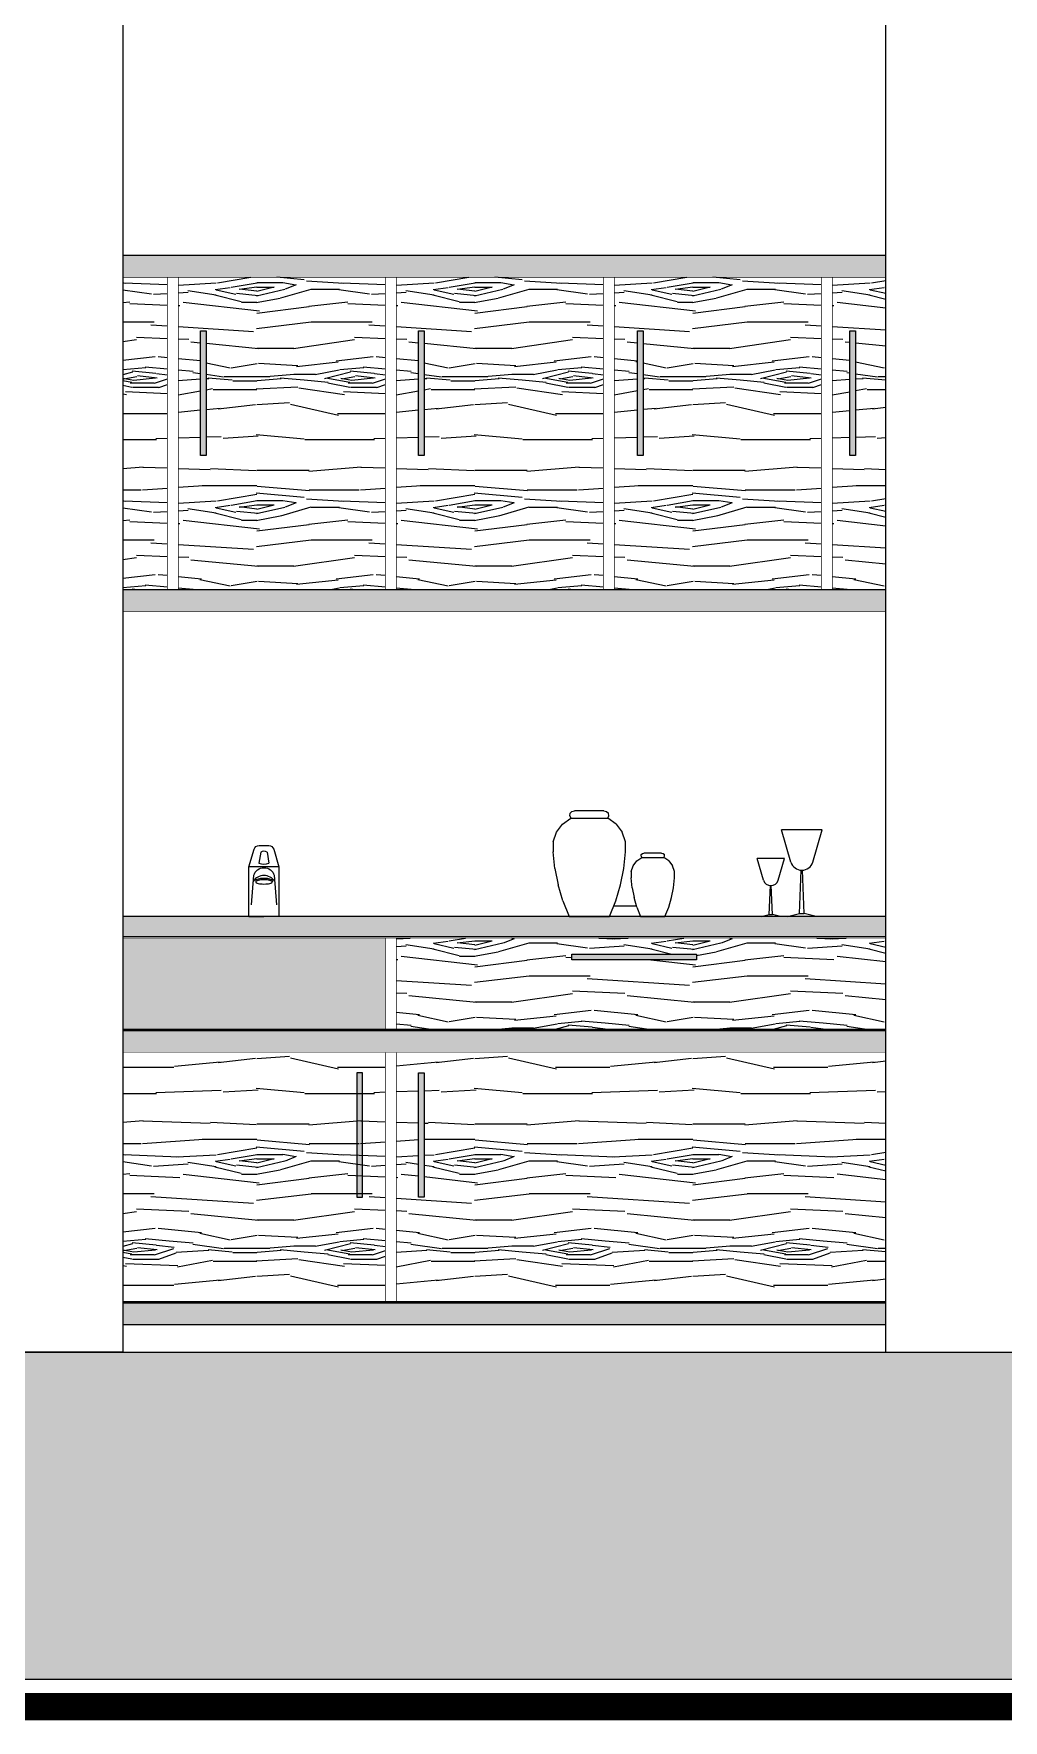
# Model space of a CAD drawing. Header units: millimetres. Extents: x 615730 to 2792744, y 139412 to 597571.
# Drawn here: x 1418150 to 1419928, y 290069 to 293165 of the extents above; entities that cross this region are included whole.
import ezdxf

# ---------------------------------------------------------------- set-up
doc = ezdxf.new("R2010")
doc.units = ezdxf.units.MM
doc.header["$MEASUREMENT"] = 0
doc.linetypes.add('DASHDOT', pattern=[1, 0.5, -0.25, 0, -0.25])
doc.layers.get('0').update_dxf_attribs({"lineweight": 5})
for name, color, linetype, lineweight in [('5-020', 5, 'Continuous', 15), ('HATCH', 42, 'Continuous', 5), ('NTBI', 4, 'Continuous', 20), ('thay', 7, 'Continuous', 15), ('TIM TRUC', 149, 'DASHDOT', 9), ('VATDUNG', 33, 'Continuous', 13), ('VLIEU', 250, 'Continuous', 9)]:
    doc.layers.add(name, color=color, linetype=linetype, lineweight=lineweight)
doc.layers.add('H', color=252, linetype='Continuous')
doc.layers.add('noi that', color=29, linetype='Continuous')
pattern_1 = [(349.6952, (736280.39, 2929.688), (2400.0003843, -399.9979502), [44.7212, -4427.4144]), (0, (736324.4, 2921.7), (400, 400), [44, -356]), (18.4349, (736368.39, 2921.69), (800.000174, 399.999361), [37.9472, -1226.9636]), (172.875, (736404.39, 2933.69), (2800.000152, -399.9993128), [32.2492, -3192.654]), (174.8056, (736372.39, 2937.688), (4000.000268, -399.9980899), [44.1816, -4373.9628]), (194.0362, (736328.39, 2941.69), (-1200.000218, -399.999223), [49.4772, -1599.7648]), (9.4623, (736312.39, 2929.69), (2000.0003095, 399.9992557), [24.3312, -2408.774]), (353.6598, (736336.39, 2933.688), (-3199.999761, 400.0006316), [36.2216, -3585.9324]), (185.7106, (736372.39, 2929.688), (-3599.9997694, -400.0005259), [40.1996, -3979.7508]), (168.6901, (736332.39, 2925.69), (1600.000301, -399.999053), [20.396, -2019.2116]), (354.8056, (736244.39, 2925.688), (-4000.000268, 399.9980899), [44.1816, -4373.9628]), (348.6901, (736288.39, 2921.69), (-1600.000301, 399.999053), [40.792, -1998.8156]), (0, (736328.4, 2913.7), (400, 400), [48, -352]), (20.556, (736376.39, 2913.69), (2000.0007378, 799.9983986), [34.176, -3383.4256]), (3.8141, (736408.39, 2925.688), (5599.9997366, 400.0024496), [60.1332, -5953.1852]), (354.8056, (736468.39, 2929.688), (-4000.000268, 399.9980899), [44.1816, -4373.9628]), (0, (736512.4, 2925.7), (400, 400), [44, -356]), (5.1944, (736156.39, 2925.688), (4000.000268, 399.9980899), [44.1816, -4373.9628]), (354.8056, (736200.39, 2929.688), (-4000.000268, 399.9980899), [44.1816, -4373.9628]), (0, (736156.4, 2933.7), (400, 400), [24, -376]), (5.1944, (736180.39, 2933.688), (4000.000268, 399.9980899), [44.1816, -4373.9628]), (0, (736224.4, 2937.7), (400, 400), [40, -360]), (10.3048, (736264.39, 2937.688), (-2400.0003843, -399.9979502), [44.7212, -4427.4144]), (5.1944, (736308.39, 2945.688), (4000.000268, 399.9980899), [44.1816, -4373.9628]), (354.8056, (736352.39, 2949.688), (-4000.000268, 399.9980899), [44.1816, -4373.9628]), (354.8056, (736396.39, 2945.688), (-4000.000268, 399.9980899), [44.1816, -4373.9628]), (351.8699, (736440.39, 2941.69), (-2399.9999106, 399.9997423), [56.5684, -2771.8584]), (0, (736496.4, 2933.7), (400, 400), [60, -340]), (347.4712, (736480.39, 2693.688), (2000.0001282, -399.9998412), [36.878, -3650.9396]), (354.2894, (736516.39, 2685.688), (-3599.9997694, 400.0005259), [40.1996, -3979.7508]), (8.1301, (736480.39, 2693.69), (2399.9999106, 399.9997423), [28.2844, -2800.1428]), (9.4623, (736508.39, 2697.69), (2000.0003095, 399.9992557), [48.662, -2384.4428]), (0, (736156.4, 2705.7), (400, 400), [48, -352]), (350.5377, (736204.39, 2705.69), (-2000.0003095, 399.9992557), [24.3312, -2408.774]), (201.8014, (736228.39, 2701.69), (1200.000109, 399.999964), [21.5408, -2132.5252]), (192.9946, (736208.39, 2693.688), (3600.0003071, 799.999031), [53.3668, -5283.2988]), (352.875, (736524.39, 2693.69), (-2800.000152, 399.9993128), [32.2492, -3192.654]), (7.125, (736524.39, 2693.69), (2800.000152, 399.9993128), [32.2492, -3192.654]), (0, (736156.4, 2697.7), (400, 400), [32, -368]), (194.0362, (736188.39, 2697.69), (-1200.000218, -399.999223), [32.9848, -1616.2576]), (356.6335, (736244.39, 2709.688), (-6399.9997288, 400.00438534), [68.1176, -6743.6372]), (357.7094, (736312.39, 2705.688), (-9600.00005167, 399.99830125), [100.08, -9907.9168]), (3.1798, (736412.39, 2701.688), (6800.0002011, 399.9964169), [72.1112, -7138.9916]), (9.4623, (736484.39, 2705.69), (2000.0003095, 399.9992557), [72.9932, -2360.112]), (10.3048, (736156.39, 2669.688), (-2400.0003843, -399.9979502), [44.7212, -4427.4144]), (15.9454, (736200.39, 2677.69), (-1600.0000507, -399.9999557), [58.2408, -2853.8032]), (0, (736256.4, 2693.7), (400, 400), [52, -348]), (351.8699, (736308.39, 2693.69), (-2399.9999106, 399.9997423), [56.5684, -2771.8584]), (3.5763, (736364.39, 2685.688), (6000.0002617, 399.9962869), [64.1248, -6348.3628]), (351.2538, (736428.39, 2689.688), (2799.9997345, -400.0016788), [52.6116, -5208.5668]), (345.9638, (736480.39, 2681.69), (-1200.000218, 399.999223), [49.4772, -1599.7648]), (0, (736528.4, 2669.7), (400, 400), [28, -372]), (174.8056, (736244.39, 2709.688), (4000.000268, -399.9980899), [88.3628, -4329.7816]), (355.2364, (736156.39, 2733.688), (-4400.0003785, 399.996613), [96.3328, -4720.3052]), (0, (736252.4, 2725.7), (400, 400), [92, -308]), (4.0856, (736344.39, 2725.688), (5200.0000596, 399.9984529), [112.2852, -5501.982]), (0, (736456.4, 2733.7), (400, 400), [100, -300]), (7.125, (736156.39, 2649.69), (2800.000152, 399.9993128), [96.7472, -3128.156]), (6.3402, (736252.39, 2661.688), (3199.999761, 400.0006316), [72.4432, -3549.7108]), (357.5104, (736324.39, 2669.688), (-8799.9997919, 400.0071461), [92.0868, -9116.6048]), (353.4802, (736416.389, 2665.688), (-10399.99991635, 1199.9998101), [140.9112, -13950.2208]), (3.0128, (736156.39, 2909.688), (7200.0000047, 400.00164195), [76.1052, -7534.414]), (351.8699, (736232.39, 2913.69), (-2399.9999106, 399.9997423), [84.8528, -2743.5744]), (357.6141, (736316.39, 2901.688), (-9200.00020955, 399.99310822), [96.0832, -9512.2464]), (10.6197, (736412.39, 2897.688), (-4399.99936185, -800.00323325), [65.1152, -6446.4128]), (0, (736476.4, 2909.7), (400, 400), [80, -320]), (356.8202, (736156.39, 2957.688), (-6800.0002011, 399.9964169), [72.1112, -7138.9916]), (6.009, (736228.39, 2953.688), (-3999.99990036, -399.999727), [76.42, -7565.5692]), (6.7098, (736304.39, 2961.688), (-3600.0003991, -399.9975525), [68.4688, -6778.428]), (354.2894, (736372.39, 2969.688), (-3599.9997694, 400.0005259), [80.3992, -3939.5512]), (347.9052, (736452.39, 2961.688), (-3599.9994406, 800.0026934), [57.2712, -5669.8572]), (9.4623, (736508.39, 2949.69), (2000.0003095, 399.9992557), [48.662, -2384.4428]), (3.8141, (736156.39, 2881.688), (5599.9997366, 400.0024496), [60.1332, -5953.1852]), (347.1957, (736216.39, 2885.688), (-5199.99913875, 1200.00295507), [90.244, -8934.1672]), (0, (736304.4, 2865.7), (400, 400), [100, -300]), (5.4403, (736404.39, 2865.688), (-4400.0001249, -399.9973485), [84.38, -8353.6292]), (6.7098, (736488.39, 2873.688), (-3600.0003991, -399.9975525), [68.4688, -6778.428]), (0, (736156.4, 2985.7), (400, 400), [68, -332]), (8.1301, (736224.39, 2985.69), (2399.9999106, 399.9997423), [113.1372, -2715.29]), (357.6141, (736336.39, 3001.688), (-9200.00020955, 399.99310822), [96.0832, -9512.2464]), (354.4725, (736432.39, 2997.688), (8400.00068776, -799.99415187), [124.5792, -12333.35]), (6.8428, (736156.39, 2621.688), (-6799.9997462, -800.00319917), [100.7176, -9971.0252]), (0, (736256.4, 2633.7), (400, 400), [112, -288]), (356.3478, (736368.389, 2633.688), (-12400.00037689, 799.99491941), [188.3824, -18649.8764]), (0, (736156.4, 2761.7), (400, 400), [96, -304]), (4.7636, (736252.39, 2761.688), (4400.0003785, 399.996613), [96.3328, -4720.3052]), (358.1524, (736348.39, 2769.688), (-12000.00018572, 399.9977359), [124.0644, -12282.3856]), (357.2737, (736472.39, 2765.688), (-8000.000118, 399.9984071), [84.0952, -8325.4232]), (354.8056, (736156.39, 2825.688), (-4000.000268, 399.9980899), [88.3628, -4329.7816]), (0, (736244.4, 2817.7), (400, 400), [128, -272]), (1.9092, (736372.39, 2817.688), (11599.99961263, 400.00969643), [120.0668, -11886.598]), (3.5763, (736492.39, 2821.688), (6000.0002617, 399.9962869), [64.1248, -6348.3628])]

# ---------------------------------------------------------------- blocks, each defined once
blk = doc.blocks.new('A$C70922785')
at = {"color": 8, "lineweight": 0}
for p, q in [((55, 90.9), (0, 90.9)), ((12.5, 65.6), (12.5, 63.1)), ((42.8, 65.6), (42.8, 63.1))]:
    blk.add_line(p, q, dxfattribs=at)
for points in [[(0, 0), (0, 90.9), (9.6, 123.3, -0.332909), (18.6, 130), (27.5, 130), (36.4, 130, -0.332909), (45.4, 123.3), (55, 90.9), (55, 0)], [(4.9, 21.3), (8.9, 75.3, -0.741267), (46.4, 75.3), (50.4, 21.3)]]:
    blk.add_lwpolyline(points, format="xyb")
for points in [[(21.6, 117.8), (18.2, 97.4, 0.169183)], [(33.4, 117.8), (36.8, 97.4, -0.169183)], [(42.8, 65.6, 0.259522), (42.2, 66.8, 0.076064), (38.3, 68.4, 0.036376), (33.9, 69.2, 0.026507), (27.6, 69.5, 0.026507), (21.4, 69.2, 0.036376), (16.9, 68.4, 0.076064), (13.1, 66.8, 0.259522), (12.5, 65.6, 0.259522)]]:
    blk.add_lwpolyline(points, format="xyb", dxfattribs=at)
blk.add_lwpolyline([(12.5, 63.1, 0.259522), (13.1, 62, 0.076064), (16.9, 60.4, 0.036376), (21.4, 59.6, 0.026507), (27.6, 59.3, 0.026507), (33.9, 59.6, 0.036376), (38.3, 60.4, 0.076064), (42.2, 62, 0.259522), (42.8, 63.1, 0.259522), (42.2, 64.3, 0.076064), (38.3, 65.9, 0.036376), (33.9, 66.7, 0.026507), (27.6, 67, 0.026507), (21.4, 66.7, 0.036376), (16.9, 65.9, 0.076064), (13.1, 64.3, 0.259522)], format="xyb", close=True, dxfattribs=at)
for points in [[(0, 0), (27.5, 0)], [(55, 0), (27.5, 0)]]:
    blk.add_lwpolyline(points, dxfattribs=at)
for centre, radius, start, end in [((27.5, 127.6), 31.6, 252.9385, 287.0615), ((27.5, 109.1), 10.5, 56.062, 123.938), ((27.6, 52), 23, 31.6515, 148.3091)]:
    blk.add_arc(centre, radius, start, end, dxfattribs=at)
blk = doc.blocks.new('A$C6AA96BB2')
at = {"color": 0, "linetype": 'ByBlock'}
for p, q in [((60.8, 368.7), (62.3, 378.4)), ((62.3, 378.4), (69.1, 385.3)), ((69.1, 385.3), (78.7, 387)), ((186.7, 387), (78.7, 387)), ((186.7, 387), (196.4, 385.3)), ((196.4, 385.3), (203.2, 378.4)), ((204.7, 368.7), (203.2, 378.4)), ((12.2, 308.9), (34.6, 338.7)), ((34.6, 338.7), (65.2, 360)), ((60.8, 368.7), (65.2, 360)), ((65.2, 360), (200.3, 360)), ((200.3, 360), (204.7, 368.7)), ((230.8, 338.7), (200.3, 360)), ((230.8, 338.7), (253.3, 308.9)), ((0.2, 273.6), (0, 236.3)), ((0.2, 273.6), (12.2, 308.9)), ((265.2, 273.6), (253.3, 308.9)), ((265.5, 236.3), (265.2, 273.6)), ((6.2, 175.4), (0, 236.3)), ((259.3, 175.4), (265.5, 236.3)), ((293.6, 185.3), (307, 203.2)), ((307, 203.2), (325.4, 216)), ((322.7, 221.2), (323.6, 227)), ((322.7, 221.2), (325.4, 216)), ((323.6, 227), (327.7, 231.2)), ((325.4, 216), (406.4, 216)), ((327.7, 231.2), (333.5, 232.2)), ((398.3, 232.2), (333.5, 232.2)), ((398.3, 232.2), (404.1, 231.2)), ((404.1, 231.2), (408.2, 227)), ((406.4, 216), (409.1, 221.2)), ((424.8, 203.2), (406.4, 216)), ((409.1, 221.2), (408.2, 227)), ((424.8, 203.2), (438.3, 185.3)), ((6.2, 175.4), (18, 115.4)), ((247.4, 115.4), (259.3, 175.4)), ((286.4, 164.2), (286.3, 141.8)), ((290, 105.2), (286.3, 141.8)), ((286.4, 164.2), (293.6, 185.3)), ((445.4, 164.2), (438.3, 185.3)), ((441.8, 105.2), (445.6, 141.8)), ((445.6, 141.8), (445.4, 164.2)), ((35.6, 56.8), (18, 115.4)), ((229.9, 56.8), (247.4, 115.4)), ((290, 105.2), (297.1, 69.2)), ((307.6, 34.1), (297.1, 69.2)), ((424.2, 34.1), (434.7, 69.2)), ((434.7, 69.2), (441.8, 105.2)), ((35.6, 56.8), (58.4, 0)), ((58.4, 0), (207, 0)), ((207, 0), (229.9, 56.8)), ((307.6, 34.1), (321.3, 0)), ((321.3, 0), (410.4, 0)), ((410.4, 0), (424.2, 34.1))]:
    blk.add_line(p, q, dxfattribs=at)
blk.add_line((222.3, 38), (306.4, 38))
blk = doc.blocks.new('LY')
at = {"ltscale": 50}
for p, q in [((-35.6, 177.1), (-66.5, 282.7)), ((66.5, 282.7), (-66.5, 282.7)), ((35.6, 177.1), (66.5, 282.7)), ((-7.9, 9.4), (-2.3, 150.5)), ((7.9, 9.4), (2.3, 150.5)), ((-47, 0), (-7.9, 9.4)), ((47, 0), (-47, 0)), ((-7.9, 9.4), (7.9, 9.4)), ((47, 0), (7.9, 9.4))]:
    blk.add_line(p, q, dxfattribs=at)
blk.add_arc((0, 187.6), 37.2, 196.4774, 343.5226, dxfattribs=at)

msp = doc.modelspace()

# ---------------------------------------------------------------- hatches: boundary and pattern name
at = {"layer": 'H', "ltscale": 10}
h = msp.add_hatch(color=253, dxfattribs=at)
h.set_gradient(color1=(173, 167, 159), color2=(173, 167, 159), one_color=1, tint=0.65)
h.paths.add_polyline_path([(1418312.8, 291505), (1418312.8, 291337.5), (1418794.8, 291337.5), (1418794.8, 291505)])
at = {"layer": 'noi that', "ltscale": 10}
h = msp.add_hatch(dxfattribs=at)
h.set_pattern_fill('WOOD8', color=256, scale=150, angle=81, style=0, pattern_type=2)
h.set_pattern_definition(pattern_1)
h.paths.add_polyline_path([(1418794.8, 292718), (1418414.8, 292718), (1418414.8, 292145), (1418794.8, 292145)])
h.paths.add_polyline_path([(1418465.7, 292391), (1418455.4, 292391), (1418455.4, 292619.5), (1418465.7, 292619.5)], flags=16)
h.paths.add_polyline_path([(1418394.8, 292718), (1418312.8, 292718), (1418312.8, 292145), (1418394.8, 292145)])
h.paths.add_polyline_path([(1419194.8, 292718), (1418814.8, 292718), (1418814.8, 292145), (1419194.8, 292145)])
h.paths.add_polyline_path([(1418866, 292391), (1418855.6, 292391), (1418855.6, 292619.5), (1418866, 292619.5)], flags=16)
h.paths.add_polyline_path([(1419594.8, 292145), (1419594.8, 292718), (1419214.8, 292718), (1419214.8, 292145)])
h.paths.add_polyline_path([(1419267.6, 292391), (1419257.2, 292391), (1419257.2, 292619.5), (1419267.6, 292619.5)], flags=16)
h.paths.add_polyline_path([(1419614.8, 292145), (1419713, 292145), (1419713, 292718), (1419614.8, 292718)])
h.paths.add_polyline_path([(1419647.1, 292391), (1419647.1, 292619.5), (1419657.5, 292619.5), (1419657.5, 292391)], flags=16)
h = msp.add_hatch(dxfattribs=at)
h.set_pattern_fill('WOOD8', color=256, scale=150, angle=81, style=0, pattern_type=2)
h.set_pattern_definition(pattern_1)
h.paths.add_polyline_path([(1418814.8, 291505), (1418814.8, 291337.5), (1419713, 291337.5), (1419713, 291505)])
h.paths.add_polyline_path([(1419137.1, 291465.4), (1419137.1, 291475.8), (1419365.6, 291475.8), (1419365.6, 291465.4)], flags=16)
h = msp.add_hatch(dxfattribs=at)
h.set_pattern_fill('WOOD8', color=256, scale=150, angle=81, style=0, pattern_type=2)
h.set_pattern_definition(pattern_1)
h.paths.add_polyline_path([(1418814.8, 291295), (1418814.8, 290837.5), (1419713, 290837.5), (1419713, 291295)])
h.paths.add_polyline_path([(1418866, 291029.3), (1418855.6, 291029.3), (1418855.6, 291257.8), (1418866, 291257.8)], flags=16)
h.paths.add_polyline_path([(1418312.8, 291295), (1418312.8, 290837.5), (1418794.8, 290837.5), (1418794.8, 291295)])
at = {"layer": 'VLIEU', "ltscale": 10}
h = msp.add_hatch(color=254, dxfattribs=at)
h.set_gradient(color1=(227, 225, 222), color2=(194, 190, 183), one_color=1, tint=0.74)
h.paths.add_polyline_path([(1419713, 292758), (1419713, 292718), (1418312.8, 292718), (1418312.8, 292758)])
h = msp.add_hatch(color=253, dxfattribs=at)
h.set_gradient(color1=(173, 167, 159), one_color=1, tint=1, name='INVCYLINDER')
h.paths.add_polyline_path([(1418465.7, 292619.5), (1418465.7, 292391), (1418455.4, 292391), (1418455.4, 292619.5)])
h = msp.add_hatch(color=253, dxfattribs=at)
h.set_gradient(color1=(173, 167, 159), one_color=1, tint=1, name='INVCYLINDER')
h.paths.add_polyline_path([(1418866, 292619.5), (1418866, 292391), (1418855.6, 292391), (1418855.6, 292619.5)])
h = msp.add_hatch(color=253, dxfattribs=at)
h.set_gradient(color1=(173, 167, 159), one_color=1, tint=1, name='INVCYLINDER')
h.paths.add_polyline_path([(1419267.6, 292619.5), (1419267.6, 292391), (1419257.2, 292391), (1419257.2, 292619.5)])
h = msp.add_hatch(color=253, dxfattribs=at)
h.set_gradient(color1=(173, 167, 159), one_color=1, tint=1, name='INVCYLINDER')
h.paths.add_polyline_path([(1419657.5, 292619.5), (1419657.5, 292391), (1419647.1, 292391), (1419647.1, 292619.5)])
h = msp.add_hatch(color=254, dxfattribs=at)
h.set_gradient(color1=(227, 225, 222), color2=(194, 190, 183), one_color=1, tint=0.74)
h.paths.add_polyline_path([(1419713, 292145), (1419713, 292105), (1418312.8, 292105), (1418312.8, 292145)])
h = msp.add_hatch(color=254, dxfattribs=at)
h.set_gradient(color1=(227, 225, 222), color2=(194, 190, 183), one_color=1, tint=0.74)
h.paths.add_polyline_path([(1419713, 291545), (1419713, 291505), (1418312.8, 291505), (1418312.8, 291545)])
h = msp.add_hatch(color=253, dxfattribs=at)
h.set_gradient(color1=(173, 167, 159), one_color=1, tint=1, name='INVCYLINDER')
h.paths.add_polyline_path([(1419137.1, 291475.8), (1419365.6, 291475.8), (1419365.6, 291465.4), (1419137.1, 291465.4)])
h = msp.add_hatch(color=254, dxfattribs=at)
h.set_gradient(color1=(227, 225, 222), color2=(194, 190, 183), one_color=1, tint=0.74)
h.paths.add_polyline_path([(1419713, 291335), (1419713, 291295), (1418312.8, 291295), (1418312.8, 291335)])
h = msp.add_hatch(color=253, dxfattribs=at)
h.set_gradient(color1=(173, 167, 159), one_color=1, tint=1, name='INVCYLINDER')
h.paths.add_polyline_path([(1418742.2, 291257.8), (1418742.2, 291029.3), (1418752.6, 291029.3), (1418752.6, 291257.8)])
h = msp.add_hatch(color=253, dxfattribs=at)
h.set_gradient(color1=(173, 167, 159), one_color=1, tint=1, name='INVCYLINDER')
h.paths.add_polyline_path([(1418866, 291257.8), (1418866, 291029.3), (1418855.6, 291029.3), (1418855.6, 291257.8)])
h = msp.add_hatch(color=254, dxfattribs=at)
h.set_gradient(color1=(227, 225, 222), color2=(194, 190, 183), one_color=1, tint=0.74)
h.paths.add_polyline_path([(1419713, 290835), (1419713, 290795), (1418312.8, 290795), (1418312.8, 290835)])
h = msp.add_hatch(dxfattribs=at)
h.set_pattern_fill('AR-CONC', color=256, scale=50, style=0)
h.set_pattern_definition([(50, (736156.4, 2621.7), (358.63009, -31.37607), [37.5, -412.5]), (355, (736156.4, 2621.7), (-69.37567, 376.09607), [30, -330]), (100.4514, (736186.28, 2619.07), (289.25469, 344.71977), [31.8701, -350.57106]), (46.1842, (736156.4, 2721.7), (533.62052, -82.7595), [56.25, -618.75]), (96.6356, (736200.86, 2714.8), (467.33135, 487.05894), [47.80514, -525.8565]), (351.1842, (736156.4, 2721.7), (467.33097, 487.0593), [45, -495]), (21, (736206.4, 2696.7), (298.45353, -201.30945), [37.5, -412.5]), (326, (736206.4, 2696.7), (121.65767, 362.57502), [30, -330]), (71.4514, (736231.26, 2679.9), (420.11131, 161.26525), [31.8701, -350.57106]), (37.5, (736156.39, 2621.69), (6.079928, 166.446927), [0, -326, 0, -335, 0, -331.25]), (7.5, (736156.39, 2621.69), (131.53477, 197.205856), [0, -191, 0, -318.5, 0, -126.25]), (327.5, (736044.89, 2621.69), (266.911218, -11.277436), [0, -125, 0, -390, 0, -517.5]), (317.5, (735994.9, 2621.69), (291.593085, 50.05249), [0, -162.5, 0, -259, 0, -367.5])])
h.paths.add_polyline_path([(1403313.2, 290145), (1403313.2, 290295), (1403613.2, 290295), (1403613.2, 290445), (1403913.2, 290445), (1403913.2, 290595), (1411412.7, 290595), (1411412.7, 290745), (1423713, 290745), (1423713, 290145)])

# ---------------------------------------------------------------- linework, layer by layer
at = {"layer": '5-020', "color": 1}
for p, q in [((1411412.7, 290745), (1423713, 290745)), ((1400524.1, 290145), (1423921.1, 290145))]:
    msp.add_line(p, q, dxfattribs=at)
at = {"layer": 'HATCH'}
msp.add_line((1419713, 290745), (1419713, 294644.9), dxfattribs=at)
msp.add_lwpolyline([(1418112.8, 294644.9), (1418312.8, 294644.9), (1418312.8, 290745), (1418112.8, 290745)], close=True, dxfattribs=at)
at = {"layer": 'noi that', "ltscale": 10, "const_width": 1}
for points in [[(1419713, 292758), (1419713, 292718), (1418312.8, 292718), (1418312.8, 292758)], [(1419713, 292145), (1419713, 292105), (1418312.8, 292105), (1418312.8, 292145)], [(1419713, 291545), (1419713, 291505), (1418312.8, 291505), (1418312.8, 291545)], [(1419713, 291335), (1419713, 291295), (1418312.8, 291295), (1418312.8, 291335)], [(1419713, 290835), (1419713, 290795), (1418312.8, 290795), (1418312.8, 290835)]]:
    msp.add_lwpolyline(points, close=True, dxfattribs=at)
at = {"layer": 'thay', "ltscale": 10, "const_width": 50}
msp.add_lwpolyline([(1400534.5, 290094.4), (1423919.3, 290094.4)], dxfattribs=at)
at = {"layer": 'TIM TRUC', "ltscale": 500}
for p, q in [((1399509.6, 290745), (1424900.4, 290745)), ((1399509.6, 290145), (1424900.4, 290145))]:
    msp.add_line(p, q, dxfattribs=at)
at = {"layer": 'VLIEU', "ltscale": 10}
for p, q in [((1419713, 292758), (1418312.8, 292758)), ((1418312.8, 292145), (1419713, 292145)), ((1419713, 291545), (1418312.8, 291545)), ((1419713, 291507.5), (1418312.8, 291507.5)), ((1419713, 291337.5), (1418312.8, 291337.5)), ((1419713, 291335), (1418312.8, 291335)), ((1419713, 290837.5), (1418312.8, 290837.5)), ((1419713, 290835), (1418312.8, 290835)), ((1419713, 290795), (1418312.8, 290795))]:
    msp.add_line(p, q, dxfattribs=at)
at = {"layer": 'VLIEU', "ltscale": 10, "const_width": 1}
for points in [[(1418394.8, 292145), (1418394.8, 292718)], [(1418414.8, 292145), (1418414.8, 292718)], [(1418794.8, 292145), (1418794.8, 292718)], [(1418814.8, 292145), (1418814.8, 292718)], [(1419194.8, 292145), (1419194.8, 292718)], [(1419214.8, 292145), (1419214.8, 292718)], [(1419594.8, 292145), (1419594.8, 292718)], [(1419614.8, 292145), (1419614.8, 292718)], [(1418794.8, 291505), (1418794.8, 291337.5)], [(1418814.8, 291505), (1418814.8, 291337.5)], [(1418794.8, 291295), (1418794.8, 290837.5)], [(1418814.8, 291295), (1418814.8, 290837.5)]]:
    msp.add_lwpolyline(points, dxfattribs=at)
at = {"layer": 'VLIEU', "ltscale": 10}
for points in [[(1418465.7, 292619.5), (1418465.7, 292391), (1418455.4, 292391), (1418455.4, 292619.5)], [(1418866, 292619.5), (1418866, 292391), (1418855.6, 292391), (1418855.6, 292619.5)], [(1419267.6, 292619.5), (1419267.6, 292391), (1419257.2, 292391), (1419257.2, 292619.5)], [(1419657.5, 292619.5), (1419657.5, 292391), (1419647.1, 292391), (1419647.1, 292619.5)], [(1419137.1, 291475.8), (1419365.6, 291475.8), (1419365.6, 291465.4), (1419137.1, 291465.4)], [(1418742.2, 291257.8), (1418742.2, 291029.3), (1418752.6, 291029.3), (1418752.6, 291257.8)], [(1418866, 291257.8), (1418866, 291029.3), (1418855.6, 291029.3), (1418855.6, 291257.8)]]:
    msp.add_lwpolyline(points, close=True, dxfattribs=at)

# ---------------------------------------------------------------- block references
at = {"layer": 'NTBI'}
msp.add_blockref('A$C70922785', (1418544.4, 291545), dxfattribs=at)
at = {"layer": 'VATDUNG'}
for name, p, xscale, yscale, zscale in [('A$C6AA96BB2', (1419102.5, 291545), 0.5, 0.5, 0.5), ('LY', (1419558.9, 291545), 0.5625, 0.5625, 0.5625), ('LY', (1419502, 291545), 0.375, 0.375, 0.375)]:
    msp.add_blockref(name, p, dxfattribs=dict(at, xscale=xscale, yscale=yscale, zscale=zscale))

doc.saveas('drawing.dxf')
